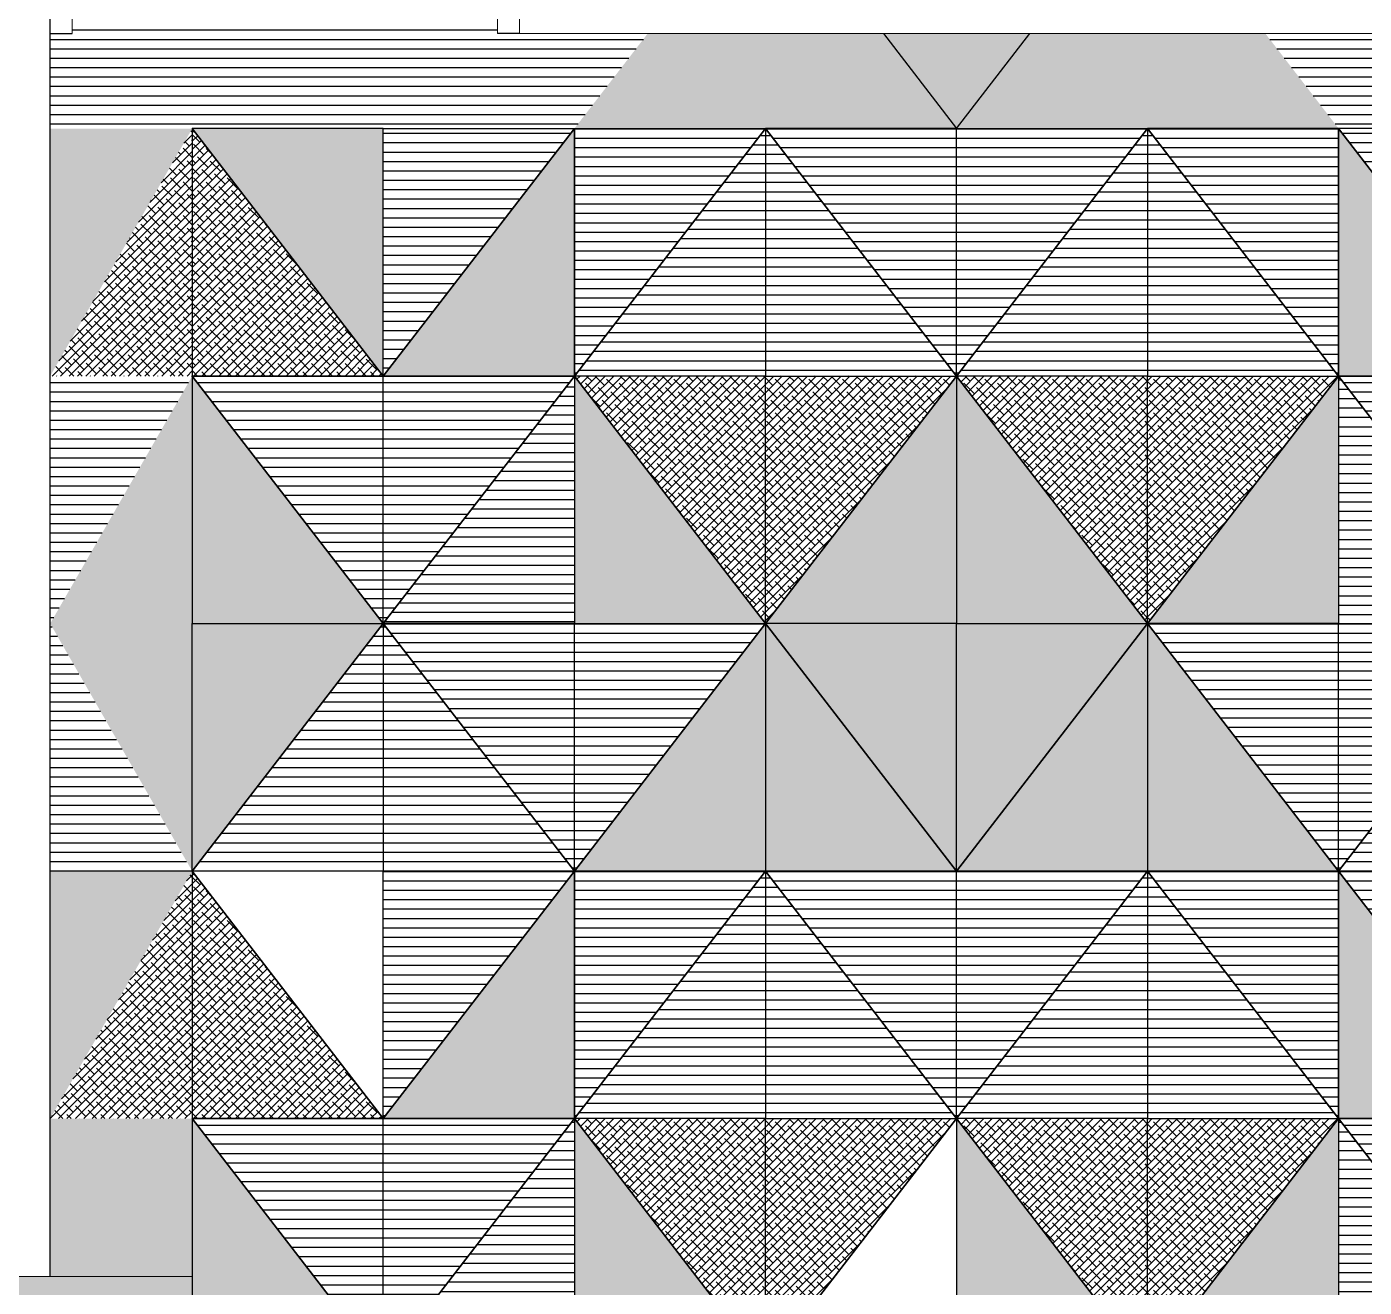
# Model space of a CAD drawing. Header units: millimetres. Extents: x 86441 to 190201, y 16532 to 98188.
# Drawn here: x 157429 to 159567, y 87134 to 89147 of the extents above; entities that cross this region are included whole.
import ezdxf

# ---------------------------------------------------------------- set-up
doc = ezdxf.new("R2010")
doc.units = ezdxf.units.MM
doc.header["$LTSCALE"] = 0.1
doc.layers.add('COLUMN', color=1, linetype='Continuous', lineweight=0)
pattern_1 = [(0, (65173.731, 74447.435), (0, 15), [])]
pattern_2 = [(45, (66895.312, 75217.435), (-6.7351921, 6.7351921), []), (135, (66895.312, 75217.435), (-20.2055763, 6.7351921), [23.8125, -14.2875])]
pattern_3 = [(45, (65979.126, 76468.315), (-6.7351921, 6.7351921), []), (135, (65979.126, 76468.315), (-20.2055763, 6.7351921), [23.8125, -14.2875])]
pattern_4 = [(0, (65173.731, 75633.754), (0, 15), [])]
pattern_5 = [(0, (64319.126, 59517.099), (0, 15), [])]
pattern_6 = [(45, (66895.312, 76403.754), (-6.7351921, 6.7351921), []), (135, (66895.312, 76403.754), (-20.2055763, 6.7351921), [23.8125, -14.2875])]
pattern_7 = [(45, (65291.028, 75217.435), (-6.7351921, 6.7351921), []), (135, (65291.028, 75217.435), (-20.2055763, 6.7351921), [23.8125, -14.2875])]
pattern_8 = [(0, (62954.842, 74888.315), (0, 15), [])]
pattern_9 = [(45, (65291.028, 76403.754), (-6.7351921, 6.7351921), []), (135, (65291.028, 76403.754), (-20.2055763, 6.7351921), [23.8125, -14.2875])]

msp = doc.modelspace()

# ---------------------------------------------------------------- hatches: boundary and pattern name
at = {"true_color": 0x65502f, "transparency": 33554687}
h = msp.add_hatch(dxfattribs=at)
h.set_pattern_fill('_USER', color=59, scale=15, pattern_type=0)
h.set_pattern_definition(pattern_5)
h.paths.add_polyline_path([(158422.1, 89136.6), (158181.7, 89136.6), (158181.7, 89156.6), (157501.7, 89156.6), (157501.7, 89136.6), (157466.7, 89136.6), (157466.7, 88984.6), (158304.5, 88984.6)])
h.paths.add_polyline_path([(158304.5, 88984.6), (157999.1, 88984.6), (157999.1, 88589.2)])
at = {"true_color": 0xb1a785, "transparency": 33554687}
h = msp.add_hatch(color=253, dxfattribs=at)
h.dxf.hatch_style = 1
h.paths.add_polyline_path([(161358.5, 89136.6), (161239.8, 89136.6), (161358, 88984.6), (161358.5, 88984.6)])
h.paths.add_polyline_path([(161358.5, 89136.6), (161358.5, 88984), (161480.7, 88984)])
h.paths.add_polyline_path([(160256.8, 89136.6), (160023.4, 89136.6), (160140.3, 88984.6)])
h.paths.add_polyline_path([(159032.4, 89136.6), (158798.4, 89136.6), (158915.3, 88984.6)])
h.paths.add_polyline_path([(158304.5, 88984.6), (157999.1, 88589.2), (158304.5, 88589.2)])
at = {"true_color": 0x66682c, "transparency": 33554687}
h = msp.add_hatch(color=77, dxfattribs=at)
h.dxf.hatch_style = 1
h.paths.add_polyline_path([(158798, 89136.6), (158421.9, 89136.6), (158304.5, 88984.6), (158915.3, 88984.6)])
h.paths.add_polyline_path([(159408.8, 89136.6), (159032.6, 89136.6), (158915.3, 88984.6), (159526.1, 88984.6)])
h.paths.add_polyline_path([(161241.1, 89136.6), (160865, 89136.6), (160747.7, 88984.6), (161358.5, 88984.6)])
at = {"true_color": 0x65502f, "transparency": 33554687}
h = msp.add_hatch(dxfattribs=at)
h.set_pattern_fill('_USER', color=59, scale=15, pattern_type=0)
h.set_pattern_definition(pattern_5)
h.paths.add_polyline_path([(160865.1, 89136.6), (160256.8, 89136.6), (160140.3, 88984.6), (160747.7, 88984.6)])
h.paths.add_polyline_path([(160023.4, 89136.6), (159408.6, 89136.6), (159526.1, 88984.6), (160136.9, 88984.6), (160140.3, 88984.6)])
h.paths.add_polyline_path([(159526.1, 88984.6), (159831.5, 88984.6), (159831.5, 88589.2)])
h = msp.add_hatch(dxfattribs=at)
h.set_pattern_fill('ANSI38', color=59, scale=3)
h.set_pattern_definition([(45, (64319.126, 59517.099), (-6.7351921, 6.7351921), []), (135, (64319.126, 59517.099), (-20.2055763, 6.7351921), [23.8125, -14.2875])])
h.paths.add_polyline_path([(157693.7, 88984.6), (157693.7, 88589.2), (157466.7, 88589.2)])
at = {"true_color": 0x66682c, "transparency": 33554687}
h = msp.add_hatch(color=77, dxfattribs=at)
h.dxf.hatch_style = 1
h.paths.add_polyline_path([(157693.7, 88984.6), (157466.7, 88984.6), (157466.7, 88589.2)])
at = {"true_color": 0x65502f, "transparency": 33554687}
h = msp.add_hatch(dxfattribs=at)
h.set_pattern_fill('ANSI38', color=59, scale=3)
h.set_pattern_definition([(45, (65979.126, 77654.633), (-6.7351921, 6.7351921), []), (135, (65979.126, 77654.633), (-20.2055763, 6.7351921), [23.8125, -14.2875])])
h.paths.add_polyline_path([(157693.7, 88984.6), (157693.7, 88589.2), (157999.1, 88589.2)])
at = {"true_color": 0x66682c, "transparency": 33554687}
h = msp.add_hatch(color=77, dxfattribs=at)
h.dxf.hatch_style = 1
h.paths.add_polyline_path([(157693.7, 88984.6), (157999.1, 88984.6), (157999.1, 88589.2)])
at = {"true_color": 0x65502f, "transparency": 33554687}
h = msp.add_hatch(dxfattribs=at)
h.set_pattern_fill('_USER', color=59, scale=15, pattern_type=0)
h.set_pattern_definition([(0, (66549.917, 75709.194), (0, 15), [])])
h.paths.add_polyline_path([(158609.9, 88984.6), (158304.5, 88984.6), (158304.5, 88589.2)])
h = msp.add_hatch(dxfattribs=at)
h.set_pattern_fill('_USER', color=59, scale=15, pattern_type=0)
h.set_pattern_definition([(0, (65756.893, 76433.754), (0, 15), [])])
h.paths.add_polyline_path([(158304.5, 88589.2), (158609.9, 88589.2), (158609.9, 88984.6)])
h = msp.add_hatch(dxfattribs=at)
h.set_pattern_fill('_USER', color=59, scale=15, pattern_type=0)
h.set_pattern_definition([(0, (66855.312, 76433.754), (0, 15), [])])
h.paths.add_polyline_path([(158915.3, 88589.2), (158609.9, 88589.2), (158609.9, 88984.6)])
at = {"true_color": 0x242b7a, "transparency": 33554687}
h = msp.add_hatch(dxfattribs=at)
h.set_pattern_fill('_USER', color=177, scale=15, pattern_type=0)
h.set_pattern_definition([(0, (65169.917, 75679.194), (0, 15), [])])
h.paths.add_polyline_path([(158915.3, 88984.6), (158609.9, 88984.6), (158915.3, 88589.2)])
at = {"true_color": 0x65502f, "transparency": 33554687}
h = msp.add_hatch(dxfattribs=at)
h.set_pattern_fill('_USER', color=59, scale=15, pattern_type=0)
h.set_pattern_definition([(0, (65251.028, 76433.754), (0, 15), [])])
h.paths.add_polyline_path([(158915.3, 88589.2), (159220.7, 88589.2), (159220.7, 88984.6)])
at = {"true_color": 0x242b7a, "transparency": 33554687}
h = msp.add_hatch(dxfattribs=at)
h.set_pattern_fill('_USER', color=177, scale=15, pattern_type=0)
h.set_pattern_definition([(0, (63565.633, 75679.194), (0, 15), [])])
h.paths.add_polyline_path([(158915.3, 88589.2), (159220.7, 88984.6), (158915.3, 88984.6)])
at = {"true_color": 0x65502f, "transparency": 33554687}
h = msp.add_hatch(dxfattribs=at)
h.set_pattern_fill('_USER', color=59, scale=15, pattern_type=0)
h.set_pattern_definition([(0, (64945.633, 75709.194), (0, 15), [])])
h.paths.add_polyline_path([(159220.7, 88984.6), (159526.1, 88984.6), (159526.1, 88589.2)])
h = msp.add_hatch(dxfattribs=at)
h.set_pattern_fill('_USER', color=59, scale=15, pattern_type=0)
h.set_pattern_definition([(0, (64152.609, 76433.754), (0, 15), [])])
h.paths.add_polyline_path([(159526.1, 88589.2), (159220.7, 88589.2), (159220.7, 88984.6)])
at = {"true_color": 0xb1a785, "transparency": 33554687}
h = msp.add_hatch(color=253, dxfattribs=at)
h.dxf.hatch_style = 1
h.paths.add_polyline_path([(159526.1, 88589.2), (159831.5, 88589.2), (159526.1, 88984.6)])
h = msp.add_hatch(color=253, dxfattribs=at)
h.dxf.hatch_style = 1
h.paths.add_polyline_path([(157693.7, 88193.8), (157466.7, 88193.8), (157693.7, 88589.2)])
at = {"true_color": 0x65502f, "transparency": 33554687}
h = msp.add_hatch(dxfattribs=at)
h.set_pattern_fill('_USER', color=59, scale=15, pattern_type=0)
h.set_pattern_definition(pattern_4)
h.paths.add_polyline_path([(157693.7, 88589.2), (157466.7, 88589.2), (157466.7, 88193.8)])
h = msp.add_hatch(dxfattribs=at)
h.set_pattern_fill('_USER', color=59, scale=15, pattern_type=0)
h.set_pattern_definition(pattern_4)
h.paths.add_polyline_path([(157693.7, 88589.2), (157999.1, 88589.2), (157999.1, 88193.8)])
at = {"true_color": 0xb1a785, "transparency": 33554687}
h = msp.add_hatch(color=253, dxfattribs=at)
h.dxf.hatch_style = 1
h.paths.add_polyline_path([(157693.7, 88193.8), (157999.1, 88193.8), (157693.7, 88589.2)])
at = {"true_color": 0x242b7a, "transparency": 33554687}
h = msp.add_hatch(dxfattribs=at)
h.set_pattern_fill('_USER', color=177, scale=15, pattern_type=0)
h.set_pattern_definition(pattern_5)
h.paths.add_polyline_path([(158304.5, 88589.2), (157999.1, 88193.8), (158304.5, 88193.8)])
at = {"true_color": 0x65502f, "transparency": 33554687}
h = msp.add_hatch(dxfattribs=at)
h.set_pattern_fill('_USER', color=59, scale=15, pattern_type=0)
h.set_pattern_definition(pattern_4)
h.paths.add_polyline_path([(158304.5, 88589.2), (157999.1, 88589.2), (157999.1, 88193.8)])
at = {"true_color": 0xb1a785, "transparency": 33554687}
h = msp.add_hatch(color=253, dxfattribs=at)
h.dxf.hatch_style = 1
h.paths.add_polyline_path([(158304.5, 88193.8), (158609.9, 88193.8), (158304.5, 88589.2)])
at = {"true_color": 0x65502f, "transparency": 33554687}
h = msp.add_hatch(dxfattribs=at)
h.set_pattern_fill('ANSI38', color=59, scale=3)
h.set_pattern_definition(pattern_6)
h.paths.add_polyline_path([(158609.9, 88193.8), (158609.9, 88589.2), (158304.5, 88589.2)])
h = msp.add_hatch(dxfattribs=at)
h.set_pattern_fill('ANSI38', color=59, scale=3)
h.set_pattern_definition(pattern_6)
h.paths.add_polyline_path([(158915.3, 88589.2), (158609.9, 88589.2), (158609.9, 88193.8)])
at = {"true_color": 0xb1a785, "transparency": 33554687}
h = msp.add_hatch(color=253, dxfattribs=at)
h.dxf.hatch_style = 1
h.paths.add_polyline_path([(158915.3, 88589.2), (158609.9, 88193.8), (158915.3, 88193.8)])
at = {"true_color": 0x65502f, "transparency": 33554687}
h = msp.add_hatch(dxfattribs=at)
h.set_pattern_fill('ANSI38', color=59, scale=3)
h.set_pattern_definition(pattern_9)
h.paths.add_polyline_path([(159220.7, 88193.8), (159220.7, 88589.2), (158915.3, 88589.2)])
at = {"true_color": 0xb1a785, "transparency": 33554687}
h = msp.add_hatch(color=253, dxfattribs=at)
h.dxf.hatch_style = 1
h.paths.add_polyline_path([(158915.3, 88193.8), (159220.7, 88193.8), (158915.3, 88589.2)])
h = msp.add_hatch(color=253, dxfattribs=at)
h.dxf.hatch_style = 1
h.paths.add_polyline_path([(159526.1, 88589.2), (159220.7, 88193.8), (159526.1, 88193.8)])
at = {"true_color": 0x65502f, "transparency": 33554687}
h = msp.add_hatch(dxfattribs=at)
h.set_pattern_fill('ANSI38', color=59, scale=3)
h.set_pattern_definition(pattern_9)
h.paths.add_polyline_path([(159526.1, 88589.2), (159220.7, 88589.2), (159220.7, 88193.8)])
at = {"true_color": 0x242b7a, "transparency": 33554687}
h = msp.add_hatch(dxfattribs=at)
h.set_pattern_fill('_USER', color=177, scale=15, pattern_type=0)
h.set_pattern_definition(pattern_8)
h.paths.add_polyline_path([(159526.1, 88193.8), (159831.5, 88193.8), (159526.1, 88589.2)])
at = {"true_color": 0x65502f, "transparency": 33554687}
h = msp.add_hatch(dxfattribs=at)
h.set_pattern_fill('_USER', color=59, scale=15, pattern_type=0)
h.set_pattern_definition([(0, (63569.447, 75633.754), (0, 15), [])])
h.paths.add_polyline_path([(159526.1, 88589.2), (159831.5, 88589.2), (159831.5, 88193.8)])
at = {"true_color": 0xb1a785, "transparency": 33554687}
h = msp.add_hatch(color=253, dxfattribs=at)
h.dxf.hatch_style = 1
h.paths.add_polyline_path([(157693.7, 87798.3), (157466.7, 88193.8), (157693.7, 88193.8)])
at = {"true_color": 0x65502f, "transparency": 33554687}
h = msp.add_hatch(dxfattribs=at)
h.set_pattern_fill('_USER', color=59, scale=15, pattern_type=0)
h.set_pattern_definition(pattern_4)
h.paths.add_polyline_path([(157693.7, 87798.3), (157466.7, 87798.3), (157466.7, 88193.8)])
h = msp.add_hatch(dxfattribs=at)
h.set_pattern_fill('_USER', color=59, scale=15, pattern_type=0)
h.set_pattern_definition(pattern_4)
h.paths.add_polyline_path([(157693.7, 87798.3), (157999.1, 87798.3), (157999.1, 88193.8)])
at = {"true_color": 0xb1a785, "transparency": 33554687}
h = msp.add_hatch(color=253, dxfattribs=at)
h.dxf.hatch_style = 1
h.paths.add_polyline_path([(157693.7, 87798.3), (157999.1, 88193.8), (157693.7, 88193.8)])
at = {"true_color": 0x65502f, "transparency": 33554687}
h = msp.add_hatch(dxfattribs=at)
h.set_pattern_fill('_USER', color=59, scale=15, pattern_type=0)
h.set_pattern_definition([(0, (66244.522, 75513.754), (0, 15), [])])
h.paths.add_polyline_path([(158304.5, 87798.3), (157999.1, 87798.3), (157999.1, 88193.8)])
at = {"true_color": 0x242b7a, "transparency": 33554687}
h = msp.add_hatch(dxfattribs=at)
h.set_pattern_fill('_USER', color=177, scale=15, pattern_type=0)
h.set_pattern_definition([(0, (64559.126, 74888.315), (0, 15), [])])
h.paths.add_polyline_path([(158304.5, 88193.8), (157999.1, 88193.8), (158304.5, 87798.3)])
at = {"true_color": 0x66682c, "transparency": 33554687}
h = msp.add_hatch(color=77, dxfattribs=at)
h.dxf.hatch_style = 1
h.paths.add_polyline_path([(158304.5, 87798.3), (158609.9, 87798.3), (158609.9, 88193.8)])
at = {"true_color": 0x242b7a, "transparency": 33554687}
h = msp.add_hatch(dxfattribs=at)
h.set_pattern_fill('_USER', color=177, scale=15, pattern_type=0)
h.set_pattern_definition([(0, (65849.917, 74888.315), (0, 15), [])])
h.paths.add_polyline_path([(158609.9, 88193.8), (158304.5, 88193.8), (158304.5, 87798.3)])
at = {"true_color": 0x66682c, "transparency": 33554687}
h = msp.add_hatch(color=77, dxfattribs=at)
h.dxf.hatch_style = 1
h.paths.add_polyline_path([(158915.3, 87798.3), (158609.9, 87798.3), (158609.9, 88193.8)])
at = {"true_color": 0xb1a785, "transparency": 33554687}
h = msp.add_hatch(color=253, dxfattribs=at)
h.dxf.hatch_style = 1
h.paths.add_polyline_path([(158915.3, 88193.8), (158609.9, 88193.8), (158915.3, 87798.3)])
at = {"true_color": 0x66682c, "transparency": 33554687}
h = msp.add_hatch(color=77, dxfattribs=at)
h.dxf.hatch_style = 1
h.paths.add_polyline_path([(158915.3, 87798.3), (159220.7, 87798.3), (159220.7, 88193.8)])
at = {"true_color": 0xb1a785, "transparency": 33554687}
h = msp.add_hatch(color=253, dxfattribs=at)
h.dxf.hatch_style = 1
h.paths.add_polyline_path([(158915.3, 87798.3), (159220.7, 88193.8), (158915.3, 88193.8)])
at = {"true_color": 0x66682c, "transparency": 33554687}
h = msp.add_hatch(color=77, dxfattribs=at)
h.dxf.hatch_style = 1
h.paths.add_polyline_path([(159526.1, 87798.3), (159220.7, 87798.3), (159220.7, 88193.8)])
at = {"true_color": 0x242b7a, "transparency": 33554687}
h = msp.add_hatch(dxfattribs=at)
h.set_pattern_fill('_USER', color=177, scale=15, pattern_type=0)
h.set_pattern_definition([(0, (64245.633, 74888.315), (0, 15), [])])
h.paths.add_polyline_path([(159526.1, 88193.8), (159220.7, 88193.8), (159526.1, 87798.3)])
at = {"true_color": 0x65502f, "transparency": 33554687}
h = msp.add_hatch(dxfattribs=at)
h.set_pattern_fill('_USER', color=59, scale=15, pattern_type=0)
h.set_pattern_definition([(0, (64640.237, 75513.754), (0, 15), [])])
h.paths.add_polyline_path([(159526.1, 87798.3), (159831.5, 87798.3), (159831.5, 88193.8)])
at = {"true_color": 0x242b7a, "transparency": 33554687}
h = msp.add_hatch(dxfattribs=at)
h.set_pattern_fill('_USER', color=177, scale=15, pattern_type=0)
h.set_pattern_definition(pattern_8)
h.paths.add_polyline_path([(159526.1, 87798.3), (159831.5, 88193.8), (159526.1, 88193.8)])
at = {"true_color": 0x65502f, "transparency": 33554687}
h = msp.add_hatch(dxfattribs=at)
h.set_pattern_fill('ANSI38', color=59, scale=3)
h.set_pattern_definition(pattern_3)
h.paths.add_polyline_path([(157693.7, 87798.3), (157693.7, 87402.9), (157466.7, 87402.9)])
at = {"true_color": 0x66682c, "transparency": 33554687}
h = msp.add_hatch(color=77, dxfattribs=at)
h.dxf.hatch_style = 1
h.paths.add_polyline_path([(157693.7, 87798.3), (157466.7, 87798.3), (157466.7, 87402.9)])
at = {"true_color": 0x65502f, "transparency": 33554687}
h = msp.add_hatch(dxfattribs=at)
h.set_pattern_fill('ANSI38', color=59, scale=3)
h.set_pattern_definition(pattern_3)
h.paths.add_polyline_path([(157693.7, 87798.3), (157693.7, 87402.9), (157999.1, 87402.9)])
h = msp.add_hatch(dxfattribs=at)
h.set_pattern_fill('_USER', color=59, scale=15, pattern_type=0)
h.set_pattern_definition([(0, (66244.522, 74522.875), (0, 15), [])])
h.paths.add_polyline_path([(158304.5, 87798.3), (157999.1, 87798.3), (157999.1, 87402.9)])
at = {"true_color": 0xb1a785, "transparency": 33554687}
h = msp.add_hatch(color=253, dxfattribs=at)
h.dxf.hatch_style = 1
h.paths.add_polyline_path([(158304.5, 87798.3), (157999.1, 87402.9), (158304.5, 87402.9)])
at = {"true_color": 0x65502f, "transparency": 33554687}
h = msp.add_hatch(dxfattribs=at)
h.set_pattern_fill('_USER', color=59, scale=15, pattern_type=0)
h.set_pattern_definition([(0, (66549.917, 74522.875), (0, 15), [])])
h.paths.add_polyline_path([(158609.9, 87798.3), (158304.5, 87798.3), (158304.5, 87402.9)])
h = msp.add_hatch(dxfattribs=at)
h.set_pattern_fill('_USER', color=59, scale=15, pattern_type=0)
h.set_pattern_definition([(0, (65756.893, 75247.435), (0, 15), [])])
h.paths.add_polyline_path([(158304.5, 87402.9), (158609.9, 87402.9), (158609.9, 87798.3)])
h = msp.add_hatch(dxfattribs=at)
h.set_pattern_fill('_USER', color=59, scale=15, pattern_type=0)
h.set_pattern_definition([(0, (66855.312, 75247.435), (0, 15), [])])
h.paths.add_polyline_path([(158915.3, 87402.9), (158609.9, 87402.9), (158609.9, 87798.3)])
at = {"true_color": 0x242b7a, "transparency": 33554687}
h = msp.add_hatch(dxfattribs=at)
h.set_pattern_fill('_USER', color=177, scale=15, pattern_type=0)
h.set_pattern_definition([(0, (65169.917, 74492.875), (0, 15), [])])
h.paths.add_polyline_path([(158915.3, 87798.3), (158609.9, 87798.3), (158915.3, 87402.9)])
at = {"true_color": 0x65502f, "transparency": 33554687}
h = msp.add_hatch(dxfattribs=at)
h.set_pattern_fill('_USER', color=59, scale=15, pattern_type=0)
h.set_pattern_definition([(0, (65251.028, 75247.435), (0, 15), [])])
h.paths.add_polyline_path([(158915.3, 87402.9), (159220.7, 87402.9), (159220.7, 87798.3)])
at = {"true_color": 0x242b7a, "transparency": 33554687}
h = msp.add_hatch(dxfattribs=at)
h.set_pattern_fill('_USER', color=177, scale=15, pattern_type=0)
h.set_pattern_definition([(0, (63565.633, 74492.875), (0, 15), [])])
h.paths.add_polyline_path([(158915.3, 87402.9), (159220.7, 87798.3), (158915.3, 87798.3)])
at = {"true_color": 0x65502f, "transparency": 33554687}
h = msp.add_hatch(dxfattribs=at)
h.set_pattern_fill('_USER', color=59, scale=15, pattern_type=0)
h.set_pattern_definition([(0, (64945.633, 74522.875), (0, 15), [])])
h.paths.add_polyline_path([(159220.7, 87798.3), (159526.1, 87798.3), (159526.1, 87402.9)])
h = msp.add_hatch(dxfattribs=at)
h.set_pattern_fill('_USER', color=59, scale=15, pattern_type=0)
h.set_pattern_definition([(0, (64152.609, 75247.435), (0, 15), [])])
h.paths.add_polyline_path([(159526.1, 87402.9), (159220.7, 87402.9), (159220.7, 87798.3)])
h = msp.add_hatch(dxfattribs=at)
h.set_pattern_fill('_USER', color=59, scale=15, pattern_type=0)
h.set_pattern_definition([(0, (64640.237, 74522.875), (0, 15), [])])
h.paths.add_polyline_path([(159526.1, 87798.3), (159831.5, 87798.3), (159831.5, 87402.9)])
at = {"true_color": 0xb1a785, "transparency": 33554687}
h = msp.add_hatch(color=253, dxfattribs=at)
h.dxf.hatch_style = 1
h.paths.add_polyline_path([(159526.1, 87402.9), (159831.5, 87402.9), (159526.1, 87798.3)])
h = msp.add_hatch(color=253, dxfattribs=at)
h.dxf.hatch_style = 1
h.paths.add_polyline_path([(157693.7, 87402.9), (157466.7, 87402.9), (157466.7, 87150.6), (157693.7, 87150.6)])
h.paths.add_polyline_path([(157693.7, 87007.4), (157999.1, 87007.4), (157693.7, 87402.9)])
at = {"true_color": 0x65502f, "transparency": 33554687}
h = msp.add_hatch(dxfattribs=at)
h.set_pattern_fill('_USER', color=59, scale=15, pattern_type=0)
h.set_pattern_definition(pattern_1)
h.paths.add_polyline_path([(157693.7, 87402.9), (157999.1, 87402.9), (157999.1, 87007.4)])
at = {"true_color": 0x242b7a, "transparency": 33554687}
h = msp.add_hatch(dxfattribs=at)
h.set_pattern_fill('_USER', color=177, scale=15, pattern_type=0)
h.set_pattern_definition([(0, (64559.126, 73701.996), (0, 15), [])])
h.paths.add_polyline_path([(158304.5, 87402.9), (157999.1, 87007.4), (158304.5, 87007.4)])
at = {"true_color": 0x65502f, "transparency": 33554687}
h = msp.add_hatch(dxfattribs=at)
h.set_pattern_fill('_USER', color=59, scale=15, pattern_type=0)
h.set_pattern_definition(pattern_1)
h.paths.add_polyline_path([(158304.5, 87402.9), (157999.1, 87402.9), (157999.1, 87007.4)])
at = {"true_color": 0xb1a785, "transparency": 33554687}
h = msp.add_hatch(color=253, dxfattribs=at)
h.dxf.hatch_style = 1
h.paths.add_polyline_path([(158304.5, 87007.4), (158609.9, 87007.4), (158304.5, 87402.9)])
at = {"true_color": 0x65502f, "transparency": 33554687}
h = msp.add_hatch(dxfattribs=at)
h.set_pattern_fill('ANSI38', color=59, scale=3)
h.set_pattern_definition(pattern_2)
h.paths.add_polyline_path([(158609.9, 87007.4), (158609.9, 87402.9), (158304.5, 87402.9)])
h = msp.add_hatch(dxfattribs=at)
h.set_pattern_fill('ANSI38', color=59, scale=3)
h.set_pattern_definition(pattern_2)
h.paths.add_polyline_path([(158915.3, 87402.9), (158609.9, 87402.9), (158609.9, 87007.4)])
h = msp.add_hatch(dxfattribs=at)
h.set_pattern_fill('ANSI38', color=59, scale=3)
h.set_pattern_definition(pattern_7)
h.paths.add_polyline_path([(159220.7, 87007.4), (159220.7, 87402.9), (158915.3, 87402.9)])
at = {"true_color": 0xb1a785, "transparency": 33554687}
h = msp.add_hatch(color=253, dxfattribs=at)
h.dxf.hatch_style = 1
h.paths.add_polyline_path([(158915.3, 87007.4), (159220.7, 87007.4), (158915.3, 87402.9)])
h = msp.add_hatch(color=253, dxfattribs=at)
h.dxf.hatch_style = 1
h.paths.add_polyline_path([(159526.1, 87402.9), (159220.7, 87007.4), (159526.1, 87007.4)])
at = {"true_color": 0x65502f, "transparency": 33554687}
h = msp.add_hatch(dxfattribs=at)
h.set_pattern_fill('ANSI38', color=59, scale=3)
h.set_pattern_definition(pattern_7)
h.paths.add_polyline_path([(159526.1, 87402.9), (159220.7, 87402.9), (159220.7, 87007.4)])
at = {"true_color": 0x242b7a, "transparency": 33554687}
h = msp.add_hatch(dxfattribs=at)
h.set_pattern_fill('_USER', color=177, scale=15, pattern_type=0)
h.set_pattern_definition([(0, (62954.842, 73701.996), (0, 15), [])])
h.paths.add_polyline_path([(159526.1, 87007.4), (159831.5, 87007.4), (159526.1, 87402.9)])
at = {"true_color": 0x65502f, "transparency": 33554687}
h = msp.add_hatch(dxfattribs=at)
h.set_pattern_fill('_USER', color=59, scale=15, pattern_type=0)
h.set_pattern_definition([(0, (63569.447, 74447.435), (0, 15), [])])
h.paths.add_polyline_path([(159526.1, 87402.9), (159831.5, 87402.9), (159831.5, 87007.4)])
at = {"layer": 'COLUMN', "true_color": 0xed1f24, "transparency": 33554687}
h = msp.add_hatch(dxfattribs=at)
h.set_pattern_fill('AR-CONC', color=240, scale=2)
h.set_pattern_definition([(50, (64319.13, 59517.1), (364.36934, -31.8782), [38.1, -419.1]), (355, (64319.13, 59517.1), (-70.4868, 382.1137), [30.48, -335.2812]), (100.45144, (64349.5, 59514.44), (293.8825, 350.2355), [32.38, -356.1805]), (46.1842, (64319.13, 59618.7), (542.158, -84.0847), [57.15, -628.65]), (96.63556, (64364.3, 59611.7), (474.8083, 494.8522), [48.57, -534.2712]), (351.18415, (64319.1, 59618.7), (474.8083, 494.8522), [45.72, -502.9195]), (21, (64369.93, 59593.3), (303.2288, -204.5304), [38.1, -419.1]), (326, (64369.93, 59593.3), (123.604, 368.3759), [30.48, -335.28]), (71.45144, (64395.2, 59576.25), (426.8328, 163.8455), [32.38, -356.1799]), (37.5, (64319.13, 59517.1), (6.1772, 169.11008), [0, -331.216, 0, -340.36, 0, -336.55]), (7.5, (64319.13, 59517.1), (133.63933, 200.36115), [0, -194.056, 0, -323.596, 0, -128.27]), (327.5, (64205.84, 59517.1), (271.18119, -11.45749), [0, -127, 0, -396.24, 0, -525.78]), (317.5, (64155.04, 59517.1), (296.25836, 50.853), [0, -165.1, 0, -263.144, 0, -373.38])])
h.paths.add_polyline_path([(171882, 91480.7), (170717, 91480.7), (170717, 91178.7), (171882, 91178.7)])
h.paths.add_polyline_path([(162418.7, 91220.6), (161253.7, 91220.6), (161253.7, 90918.6), (162416.7, 90918.6)])
h.paths.add_polyline_path([(153621.7, 96693.6), (152341.7, 96693.6), (152341.7, 96314.6), (153621.7, 96314.6), (153621.7, 96340.5)])
h.paths.add_polyline_path([(166967.7, 86283.6), (166584.7, 86283.6), (166584.7, 85052.6), (166967.7, 85052.6)])
h.paths.add_polyline_path([(161555.7, 86216.6), (161253.7, 86216.6), (161253.7, 85052.6), (161555.7, 85052.6)])
h.paths.add_polyline_path([(157693.7, 87150.6), (157391.7, 87150.6), (157391.7, 85986.6), (157693.7, 85986.6)])
h.paths.add_polyline_path([(153621.7, 86365.6), (152341.7, 86365.6), (152341.7, 85986.6), (153621.7, 85986.6)])
h.paths.add_polyline_path([(157693.7, 96463.6), (157693.7, 96693.6), (157391.7, 96693.6), (157391.7, 95529.6), (157693.7, 95529.6)])
h.paths.add_polyline_path([(161555.7, 96693.6), (161253.7, 96693.6), (161253.7, 95529.6), (161555.7, 95529.6)])
h.paths.add_polyline_path([(176431, 86543.7), (176201, 86543.7), (176048, 86543.7), (176048, 86206.4), (176048, 85542.7), (176048, 85312.7), (176431, 85312.7)])
h.paths.add_polyline_path([(171019, 86881.7), (170792, 86881.7), (170717, 86881.7), (170717, 86476.7), (170717, 85312.7), (171019, 85312.7), (171019, 85542.7)])
h.paths.add_polyline_path([(171019, 96723.7), (171019, 96953.7), (170717, 96953.7), (170717, 95789.7), (170792, 95789.7), (170792, 95790.5), (171019, 95790.5), (171019, 96454.1)])
at = {"layer": 'COLUMN', "lineweight": 9, "true_color": 0x636466, "transparency": 33554687}
h = msp.add_hatch(dxfattribs=at)
h.set_pattern_fill('STEEL', color=251, scale=80)
h.set_pattern_definition([(45, (64319.13, 59517.1), (-179.6051, 179.6051), []), (45, (64319.13, 59644.1), (-179.6051, 179.6051), [])])
h.paths.add_polyline_path([(164595.2, 86583.6), (164255.7, 86583.6), (164255.7, 86433.6), (164595.2, 86433.6)])
h.paths.add_polyline_path([(174507, 93073.4), (174357, 93073.4), (174357, 91923.4), (174507, 91923.4)], flags=17)
h.paths.add_polyline_path([(173607, 92073.4), (172557, 92073.4), (172557, 91923.4), (173607, 91923.4)], flags=17)
h.paths.add_polyline_path([(165970.7, 88424.6), (163243.7, 88424.6), (163243.7, 88274.6), (165970.7, 88274.6)])
h.paths.add_polyline_path([(164255.7, 86216.6), (164255.7, 86477), (164105.7, 86477), (164105.7, 86216.6), (164105.7, 85282.6), (164255.7, 85282.6)])
h.paths.add_polyline_path([(165495.2, 86482.6), (165345.2, 86482.6), (165345.2, 85282.6), (165495.2, 85282.6), (165495.2, 85783.1)])
h.paths.add_polyline_path([(164105.7, 86374.6), (163655.7, 86374.6), (163655.7, 86224.6), (164105.7, 86224.6)])
h.paths.add_polyline_path([(164255.7, 87374.6), (164105.7, 87374.6), (164105.7, 86989.1), (164255.7, 86989.1)])
h.paths.add_polyline_path([(164105.7, 87374.6), (162455.7, 87374.6), (162455.7, 87224.6), (164105.7, 87224.6)])
h.paths.add_polyline_path([(162905.7, 87224.6), (162755.7, 87224.6), (162755.7, 86224.6), (162905.7, 86224.6), (162905.7, 86374.6)])
h.paths.add_polyline_path([(166737.7, 86583.6), (166584.7, 86583.6), (166245.2, 86583.6), (166245.2, 86433.6), (166584.7, 86433.6), (166737.7, 86433.6)], flags=17)
h.paths.add_polyline_path([(157391.7, 86216.6), (153621.7, 86216.6), (153621.7, 85986.6), (157391.7, 85986.6)])
h.paths.add_polyline_path([(161253.7, 86216.6), (160954.7, 86216.6), (160954.7, 85986.6), (161253.7, 85986.6)])
h.paths.add_polyline_path([(158065.7, 86216.6), (157693.7, 86216.6), (157693.7, 85986.6), (158065.7, 85986.6)])
h.paths.add_polyline_path([(166584.7, 85282.6), (166309.8, 85282.6), (166309.8, 85052.6), (166584.7, 85052.6)])
h.paths.add_polyline_path([(165770.1, 85282.6), (165070.3, 85282.6), (165070.3, 85052.6), (165770.1, 85052.6)])
h.paths.add_polyline_path([(164524.9, 85282.6), (161555.7, 85282.6), (161555.7, 85052.6), (164524.9, 85052.6)])
h.paths.add_polyline_path([(166200.7, 88274.6), (165970.7, 88274.6), (165970.7, 87558.6), (166737.7, 87558.6), (166737.7, 86285.6), (166967.7, 86285.6), (166967.7, 87788.6), (166200.7, 87788.6)])
h.paths.add_polyline_path([(166200.7, 91516.6), (165970.7, 91516.6), (165970.7, 91163.6), (166200.7, 91163.6)])
h.paths.add_polyline_path([(166200.7, 96693.6), (165970.7, 96693.6), (165206.7, 96693.6), (165206.7, 96463.6), (165970.7, 96463.6), (165970.7, 94405.6), (166200.7, 94405.6)])
h.paths.add_polyline_path([(162317.7, 96693.6), (161555.7, 96693.6), (161555.7, 96463.6), (162317.7, 96463.6)])
h.paths.add_polyline_path([(158065.7, 96693.6), (157693.7, 96693.6), (157693.7, 96463.6), (158065.7, 96463.6)])
h.paths.add_polyline_path([(161253.7, 96693.6), (160954.7, 96693.6), (160954.7, 96463.6), (161253.7, 96463.6)])
h.paths.add_polyline_path([(157391.7, 96693.6), (153621.7, 96693.6), (153621.7, 96463.6), (157391.7, 96463.6)])
edge = h.paths.add_edge_path()
edge.add_line((176201, 86543.7), (176431, 86543.7))
edge.add_line((176204.2, 87817), (176201, 86538.2))
edge.add_line((176431, 88048.7), (176431, 86543.7))
edge.add_line((175664, 88048.7), (176431, 88048.7))
edge.add_line((175434.1, 87818.7), (176204.2, 87817))
edge.add_line((175664, 96953.7), (175664, 88048.7))
edge.add_line((175434.1, 96723.7), (175434.1, 87818.7))
edge.add_line((171019, 96953.7), (175664, 96953.7))
edge.add_line((171019, 96723.7), (175434.1, 96723.7))
edge.add_line((171019, 96953.7), (171019, 96723.7))
h.paths.add_polyline_path([(176048, 85542.7), (176048, 85312.7), (171019, 85312.7), (171019, 85542.7)])

# ---------------------------------------------------------------- linework, layer by layer
at = {"transparency": 33554687}
for p, q in [((157466.7, 87150.6), (157466.7, 89211.6)), ((157466.7, 89136.6), (157501.7, 89136.6)), ((158304.5, 88984.6), (158915.3, 88984.6)), ((158915.3, 88984.6), (159526.1, 88984.6))]:
    msp.add_line(p, q, dxfattribs=at)
at = {"color": 4, "lineweight": 5, "transparency": 33554687}
for p, q in [((157466.7, 89211.6), (157466.7, 89136.6)), ((158216.7, 89211.6), (158216.7, 89136.6)), ((157501.7, 89136.6), (157501.7, 89161.6)), ((158181.7, 89136.6), (158181.7, 89161.6)), ((157466.7, 89136.6), (157501.7, 89136.6)), ((158181.7, 89136.6), (158216.7, 89136.6))]:
    msp.add_line(p, q, dxfattribs=at)
at = {"color": 7, "true_color": 0xffffff, "transparency": 33554687}
for p, q in [((157466.7, 89136.6), (157501.7, 89136.6)), ((158216.7, 89136.6), (158181.7, 89136.6))]:
    msp.add_line(p, q, dxfattribs=at)
at = {"color": 4, "lineweight": 18, "transparency": 33554687}
for p, q in [((157466.7, 89136.6), (157466.7, 87150.6)), ((158216.7, 89136.6), (161480.7, 89136.6))]:
    msp.add_line(p, q, dxfattribs=at)
at = {"transparency": 33554687}
msp.add_lwpolyline([(158798.4, 89136.6), (158915.3, 88984.6), (159032.4, 89136.6)], dxfattribs=at)
at = {"color": 253, "true_color": 0xb1a785, "transparency": 33554687}
for points in [[(157693.7, 88984.6), (157693.7, 88589.2), (157999.1, 88589.2)], [(157999.1, 88589.2), (157999.1, 88984.6), (158304.5, 88984.6)], [(158304.5, 88984.6), (158304.5, 88589.2), (157999.1, 88589.2)], [(158304.5, 88589.2), (158304.5, 88984.6), (158609.9, 88984.6)], [(158609.9, 88984.6), (158609.9, 88589.2), (158304.5, 88589.2)], [(158609.9, 88984.6), (158609.9, 88589.2), (158915.3, 88589.2)], [(158915.3, 88589.2), (158915.3, 88984.6), (158609.9, 88984.6)], [(159220.7, 88984.6), (159220.7, 88589.2), (158915.3, 88589.2)], [(158915.3, 88589.2), (158915.3, 88984.6), (159220.7, 88984.6)], [(159526.1, 88589.2), (159526.1, 88984.6), (159220.7, 88984.6)], [(159220.7, 88984.6), (159220.7, 88589.2), (159526.1, 88589.2)], [(159831.5, 88589.2), (159831.5, 88984.6), (159526.1, 88984.6)], [(159526.1, 88984.6), (159526.1, 88589.2), (159831.5, 88589.2)], [(157999.1, 88193.8), (157999.1, 88589.2), (157693.7, 88589.2)], [(157693.7, 88589.2), (157693.7, 88193.8), (157999.1, 88193.8)], [(158304.5, 88589.2), (158304.5, 88193.8), (157999.1, 88193.8)], [(157999.1, 88193.8), (157999.1, 88589.2), (158304.5, 88589.2)], [(158304.5, 88589.2), (158304.5, 88193.8), (158609.9, 88193.8)], [(158609.9, 88193.8), (158609.9, 88589.2), (158304.5, 88589.2)], [(158609.9, 88193.8), (158609.9, 88589.2), (158915.3, 88589.2)], [(158915.3, 88589.2), (158915.3, 88193.8), (158609.9, 88193.8)], [(159220.7, 88193.8), (159220.7, 88589.2), (158915.3, 88589.2)], [(158915.3, 88589.2), (158915.3, 88193.8), (159220.7, 88193.8)], [(159526.1, 88589.2), (159526.1, 88193.8), (159220.7, 88193.8)], [(159220.7, 88193.8), (159220.7, 88589.2), (159526.1, 88589.2)], [(159526.1, 88589.2), (159526.1, 88193.8), (159831.5, 88193.8)], [(159831.5, 88193.8), (159831.5, 88589.2), (159526.1, 88589.2)], [(157999.1, 88193.8), (157999.1, 87798.3), (157693.7, 87798.3)], [(157693.7, 87798.3), (157693.7, 88193.8), (157999.1, 88193.8)], [(157999.1, 88193.8), (157999.1, 87798.3), (158304.5, 87798.3)], [(158304.5, 87798.3), (158304.5, 88193.8), (157999.1, 88193.8)], [(158304.5, 87798.3), (158304.5, 88193.8), (158609.9, 88193.8)], [(158915.3, 87798.3), (158915.3, 88193.8), (158609.9, 88193.8)], [(158915.3, 87798.3), (158915.3, 88193.8), (159220.7, 88193.8)], [(159526.1, 87798.3), (159526.1, 88193.8), (159220.7, 88193.8)], [(159831.5, 88193.8), (159831.5, 87798.3), (159526.1, 87798.3)], [(159526.1, 87798.3), (159526.1, 88193.8), (159831.5, 88193.8)], [(157693.7, 87798.3), (157693.7, 87402.9), (157999.1, 87402.9)], [(157999.1, 87402.9), (157999.1, 87798.3), (158304.5, 87798.3)], [(158304.5, 87798.3), (158304.5, 87402.9), (157999.1, 87402.9)], [(158304.5, 87402.9), (158304.5, 87798.3), (158609.9, 87798.3)], [(158609.9, 87798.3), (158609.9, 87402.9), (158304.5, 87402.9)], [(158609.9, 87798.3), (158609.9, 87402.9), (158915.3, 87402.9)], [(158915.3, 87402.9), (158915.3, 87798.3), (158609.9, 87798.3)], [(159220.7, 87798.3), (159220.7, 87402.9), (158915.3, 87402.9)], [(158915.3, 87402.9), (158915.3, 87798.3), (159220.7, 87798.3)], [(159526.1, 87402.9), (159526.1, 87798.3), (159220.7, 87798.3)], [(159220.7, 87798.3), (159220.7, 87402.9), (159526.1, 87402.9)], [(159831.5, 87402.9), (159831.5, 87798.3), (159526.1, 87798.3)], [(159526.1, 87798.3), (159526.1, 87402.9), (159831.5, 87402.9)], [(157999.1, 87007.4), (157999.1, 87402.9), (157693.7, 87402.9)], [(157693.7, 87402.9), (157693.7, 87007.4), (157999.1, 87007.4)], [(158304.5, 87402.9), (158304.5, 87007.4), (157999.1, 87007.4)], [(157999.1, 87007.4), (157999.1, 87402.9), (158304.5, 87402.9)], [(158304.5, 87402.9), (158304.5, 87007.4), (158609.9, 87007.4)], [(158609.9, 87007.4), (158609.9, 87402.9), (158304.5, 87402.9)], [(158609.9, 87007.4), (158609.9, 87402.9), (158915.3, 87402.9)], [(158915.3, 87402.9), (158915.3, 87007.4), (158609.9, 87007.4)], [(159220.7, 87007.4), (159220.7, 87402.9), (158915.3, 87402.9)], [(158915.3, 87402.9), (158915.3, 87007.4), (159220.7, 87007.4)], [(159526.1, 87402.9), (159526.1, 87007.4), (159220.7, 87007.4)], [(159220.7, 87007.4), (159220.7, 87402.9), (159526.1, 87402.9)], [(159526.1, 87402.9), (159526.1, 87007.4), (159831.5, 87007.4)], [(159831.5, 87007.4), (159831.5, 87402.9), (159526.1, 87402.9)]]:
    msp.add_lwpolyline(points, close=True, dxfattribs=at)
at = {"color": 77, "true_color": 0x66682c, "transparency": 33554687}
for points in [[(157999.1, 88589.2), (157999.1, 88984.6), (157693.7, 88984.6)], [(158609.9, 88193.8), (158609.9, 87798.3), (158304.5, 87798.3)], [(158609.9, 88193.8), (158609.9, 87798.3), (158915.3, 87798.3)], [(159220.7, 88193.8), (159220.7, 87798.3), (158915.3, 87798.3)], [(159220.7, 88193.8), (159220.7, 87798.3), (159526.1, 87798.3)], [(157999.1, 87402.9), (157999.1, 87798.3), (157693.7, 87798.3)]]:
    msp.add_lwpolyline(points, close=True, dxfattribs=at)
at = {"layer": 'COLUMN', "transparency": 33554687}
for p in [(157391.7, 87150.6), (157693.7, 85986.6)]:
    msp.add_line(p, (157693.7, 87150.6), dxfattribs=at)

doc.saveas('drawing.dxf')
